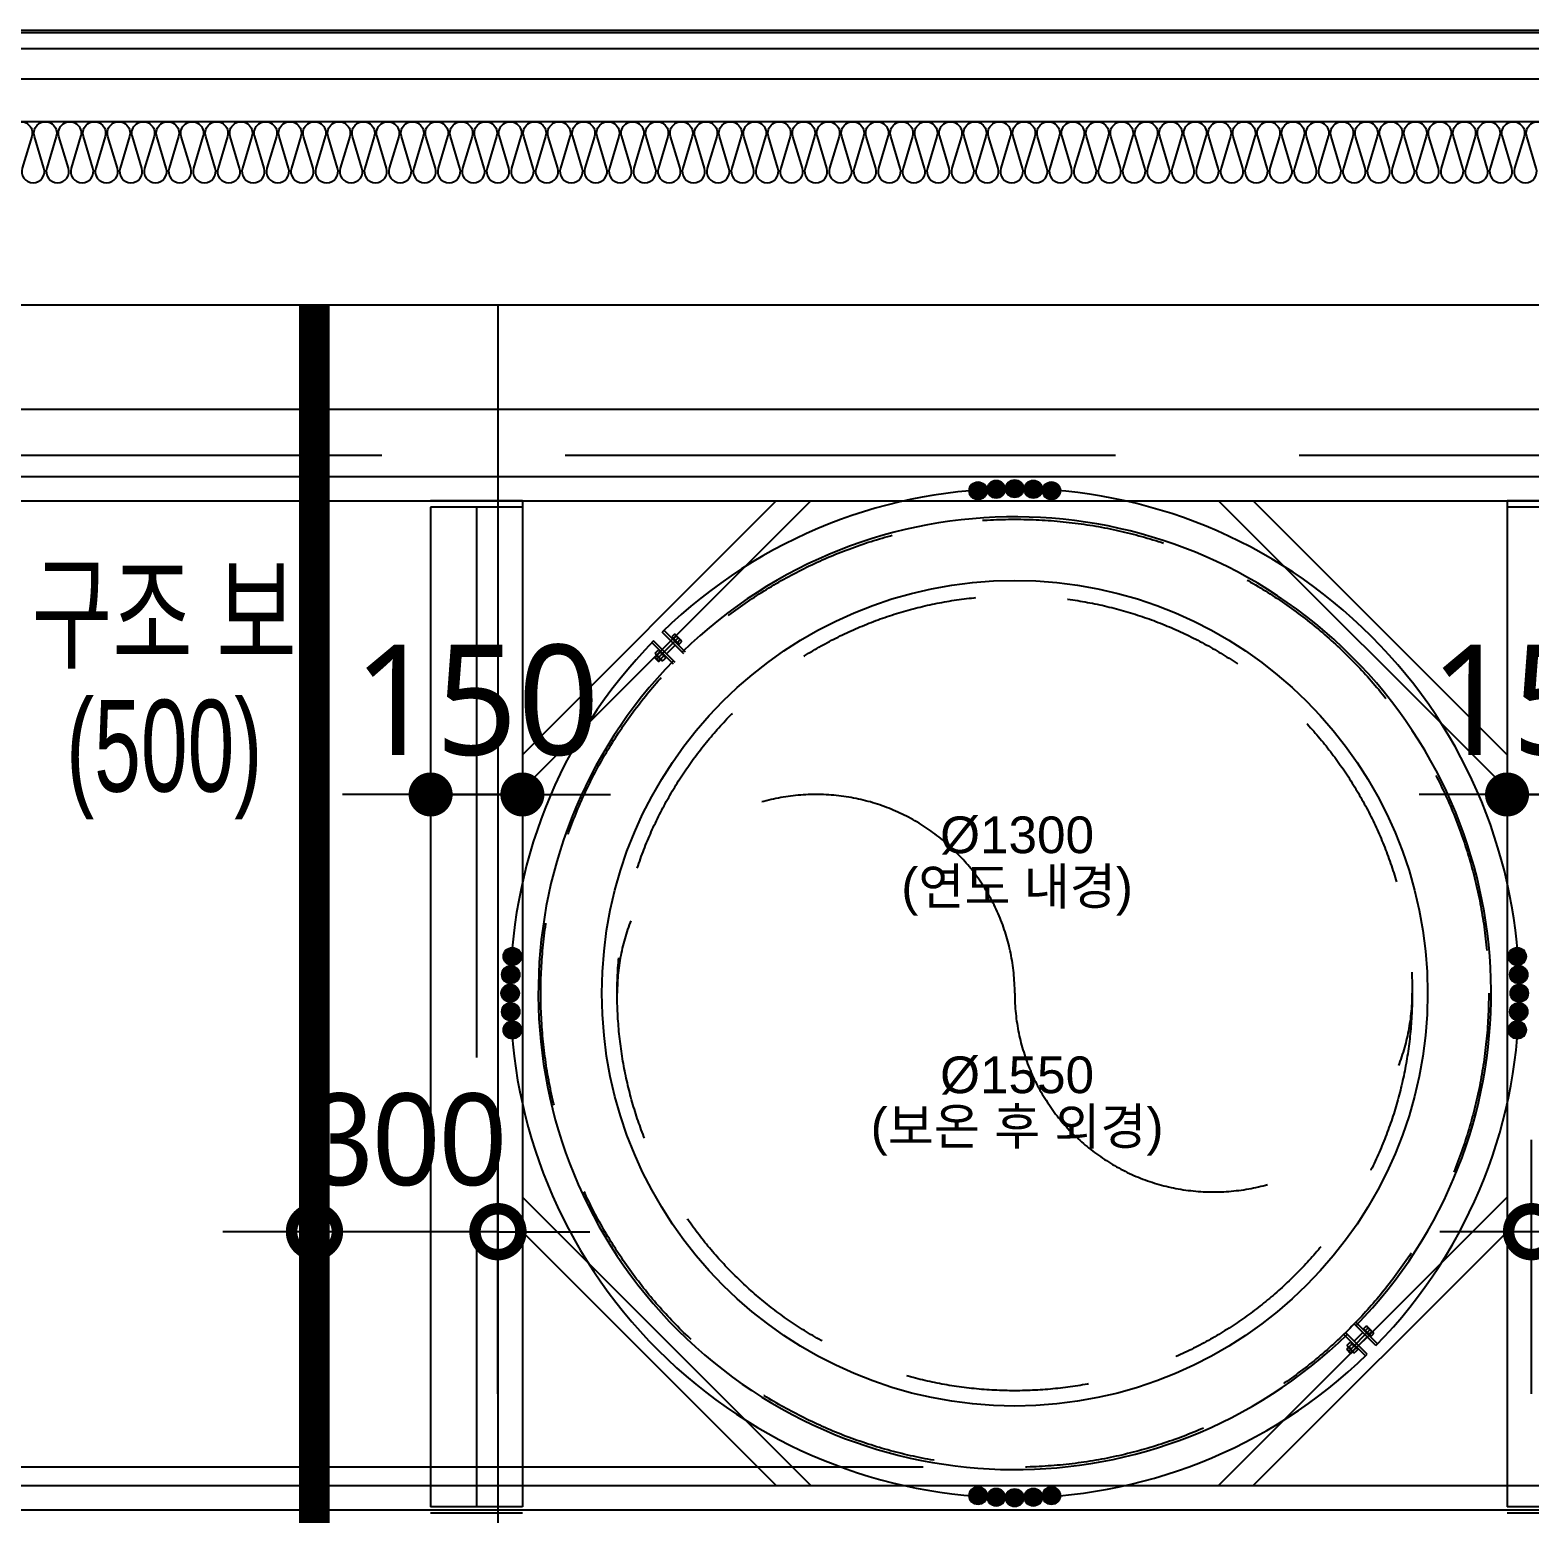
# Model space of a CAD drawing. Header units: millimetres. Extents: x -95754 to 177808, y 34455 to 149960.
# Drawn here: x 173788 to 176241, y 133030 to 135455 of the extents above; entities that cross this region are included whole.
import ezdxf
from ezdxf.enums import TextEntityAlignment as Align

# ---------------------------------------------------------------- set-up
doc = ezdxf.new("R2010")
doc.units = ezdxf.units.MM
doc.header["$LTSCALE"] = 300
for name, pattern in [('H1', [1.5, 1, -0.5]), ('PASUN2', [3, 2, -1]), ('xs-1f_plan$0$HID', [4, 3, -1])]:
    doc.linetypes.add(name, pattern=pattern)
doc.layers.get('Defpoints').update_dxf_attribs({"color": 151})
for name, color, linetype in [('A-ETC-전기', 253, 'H1'), ('A-하지철물', 55, 'Continuous'), ('ISL', 251, 'Continuous'), ('S-STEEL', 7, 'Continuous'), ('xs-1f_plan$0$8', 8, 'Continuous'), ('xs-1f_plan$0$xref', 7, 'Continuous'), ('복합판넬', 6, 'Continuous')]:
    doc.layers.add(name, color=color, linetype=linetype)
doc.layers.add('A-ETC-전기 NOPLOT', color=163, linetype='Continuous', plot=False)
doc.layers.add('A-WIN-ELE', color=8, linetype='Continuous', lineweight=9)
doc.styles.add('Arial_10_2', font='arial.ttf', dxfattribs={"height": 120})
doc.styles.add('Gtx', font='')
doc.styles.add('xs-1f_plan$0$Gdim', font='malgun.ttf')
doc.styles.get('Gtx').set_extended_font_data('Dotum')
doc.dimstyles.new('Gdim300', dxfattribs={"dimscale": 300, "dimtxt": 3, "dimasz": 6, "dimexe": 1.5, "dimexo": 2, "dimgap": 1, "dimtad": 1, "dimdec": 0, "dimzin": 0, "dimdsep": 46, "dimlunit": 6, "dimtxsty": 'Gtx', "dimblk": 'DOTSMALL', "dimblk1": 'DOTSMALL', "dimblk2": 'DOTSMALL', "dimcen": 1.5, "dimdle": 1.5, "dimclrd": 1, "dimclre": 1, "dimclrt": 256, "dimazin": 0, "dimtfac": 1, "dimtdec": 0, "dimtix": 1, "dimtmove": 2, "dimatfit": 3, "dimldrblk": 'DOTSMALL', "dimfxl": 1, "dimtolj": 1, "dimtzin": 0, "dimlwd": -1, "dimlwe": -1, "dimarcsym": 0})
doc.dimstyles.new('xs-1f_plan$0$Gdim200', dxfattribs={"dimscale": 200, "dimtxt": 3, "dimasz": 1.2, "dimexe": 2, "dimexo": 3, "dimgap": 1, "dimtad": 1, "dimdsep": 46, "dimlunit": 6, "dimtxsty": 'xs-1f_plan$0$Gdim', "dimblk1": 'xs-1f_plan$0$_CIDOT', "dimblk2": 'xs-1f_plan$0$_CIDOT', "dimsah": 1, "dimcen": 2.5, "dimdle": 2, "dimclrd": 1, "dimclre": 1, "dimclrt": 3, "dimazin": 2, "dimtfac": 1, "dimtix": 1, "dimtmove": 2, "dimatfit": 3, "dimldrblk": 'xs-1f_plan$0$_CIDOT', "dimfxl": 2, "dimtolj": 1, "dimtzin": 0, "dimarcsym": 0})

# ---------------------------------------------------------------- blocks, each defined once
blk = doc.blocks.new('_DotSmall')
at = {"color": 0, "linetype": 'ByBlock', "const_width": 0.5}
blk.add_lwpolyline([(-0.0625, 0, 1), (0.0625, 0, 1)], format="xyb", close=True, dxfattribs=at)
blk = doc.blocks.new('*D2641')
at = {"layer": 'A-ETC-전기 NOPLOT', "color": 1, "transparency": 16777216}
for p, q in [((1207609.4, -81613.9), (1207609.4, -81463.9)), ((1209533.1, -81613.9), (1207459.4, -81613.9)), ((1207609.4, -81613.9), (1207609.4, -81913.9)), ((1209533.1, -81913.9), (1207459.4, -81913.9)), ((1207609.4, -81913.9), (1207609.4, -82063.9))]:
    blk.add_line(p, q, dxfattribs=at)
at = {"layer": 'Defpoints', "color": 0, "transparency": 16777216}
for p in [(1209683.1, -81613.9), (1207609.4, -81913.9), (1209683.1, -81913.9)]:
    blk.add_point(p, dxfattribs=at)
at = {"layer": 'A-ETC-전기 NOPLOT', "color": 1, "transparency": 16777216, "xscale": 150, "yscale": 150, "zscale": 150}
for p, rotation in [((1207609.4, -81613.9), 270), ((1207609.4, -81913.9), 90)]:
    blk.add_blockref('_DotSmall', p, dxfattribs=dict(at, rotation=rotation))
at = {"layer": 'A-ETC-전기 NOPLOT', "transparency": 16777216, "insert": (1207459.3, -81763.9), "char_height": 150, "attachment_point": 5, "rotation": 90, "style": 'Gtx'}
blk.add_mtext('\\A1;300', dxfattribs=at)
blk = doc.blocks.new('*D2643')
at = {"layer": 'A-ETC-전기 NOPLOT', "color": 1, "transparency": 16777216}
for p, q in [((1210528.1, -81493.9), (1210528.1, -81078.9)), ((1211338.1, -81493.9), (1211338.1, -81078.9)), ((1211488.1, -81228.9), (1210378.1, -81228.9))]:
    blk.add_line(p, q, dxfattribs=at)
at = {"layer": 'Defpoints', "color": 0, "transparency": 16777216}
for p in [(1210528.1, -81228.9), (1210528.1, -81643.9), (1211338.1, -81643.9)]:
    blk.add_point(p, dxfattribs=at)
at = {"layer": 'A-ETC-전기 NOPLOT', "color": 1, "transparency": 16777216, "xscale": 150, "yscale": 150, "zscale": 150, "rotation": 180}
blk.add_blockref('_DotSmall', (1210528.1, -81228.9), dxfattribs=at)
at = {"layer": 'A-ETC-전기 NOPLOT', "color": 1, "transparency": 16777216, "xscale": 150, "yscale": 150, "zscale": 150}
blk.add_blockref('_DotSmall', (1211338.1, -81228.9), dxfattribs=at)
at = {"layer": 'A-ETC-전기 NOPLOT', "transparency": 16777216, "insert": (1210933.1, -81078.8), "char_height": 150, "attachment_point": 5, "style": 'Gtx'}
blk.add_mtext('\\A1;810', dxfattribs=at)
blk = doc.blocks.new('*D2644')
at = {"layer": 'A-ETC-전기 NOPLOT', "color": 1, "transparency": 16777216}
for p, q in [((1208538.1, -81493.9), (1208538.1, -81078.9)), ((1208838.1, -81493.9), (1208838.1, -81078.9)), ((1208538.1, -81228.9), (1208388.1, -81228.9)), ((1208838.1, -81228.9), (1208538.1, -81228.9)), ((1208838.1, -81228.9), (1208988.1, -81228.9))]:
    blk.add_line(p, q, dxfattribs=at)
at = {"layer": 'Defpoints', "color": 0, "transparency": 16777216}
for p in [(1208538.1, -81228.9), (1208538.1, -81643.9), (1208838.1, -81643.9)]:
    blk.add_point(p, dxfattribs=at)
at = {"layer": 'A-ETC-전기 NOPLOT', "color": 1, "transparency": 16777216, "xscale": 150, "yscale": 150, "zscale": 150}
blk.add_blockref('_DotSmall', (1208538.1, -81228.9), dxfattribs=at)
at = {"layer": 'A-ETC-전기 NOPLOT', "color": 1, "transparency": 16777216, "xscale": 150, "yscale": 150, "zscale": 150, "rotation": 180}
blk.add_blockref('_DotSmall', (1208838.1, -81228.9), dxfattribs=at)
at = {"layer": 'A-ETC-전기 NOPLOT', "transparency": 16777216, "insert": (1208688.1, -81078.8), "char_height": 150, "attachment_point": 5, "style": 'Gtx'}
blk.add_mtext('\\A1;300', dxfattribs=at)
blk = doc.blocks.new('xs-1f_plan$0$_CIDOT')
at = {"color": 0, "linetype": 'ByBlock'}
blk.add_line((2, 0), (-1, 0), dxfattribs=at)
at = {"color": 0, "linetype": 'ByBlock', "const_width": 0.5}
blk.add_lwpolyline([(-0.25, 0, 1), (0.25, 0, 1)], format="xyb", close=True, dxfattribs=at)
blk = doc.blocks.new('*D2357')
at = {"layer": 'Defpoints', "color": 155, "lineweight": -2, "transparency": 16777216}
for p, q in [((-2538.8, 297), (-2538.8, 369)), ((-2838.8, 225), (-2418.8, 225)), ((-2538.8, 75), (-2538.8, 225)), ((-2838.8, 75), (-2418.8, 75)), ((-2538.8, 3), (-2538.8, -69))]:
    blk.add_line(p, q, dxfattribs=at)
at = {"layer": 'Defpoints', "color": 0, "transparency": 16777216}
for p in [(-3018.8, 225), (-2538.8, 225), (-3018.8, 75)]:
    blk.add_point(p, dxfattribs=at)
at = {"layer": 'Defpoints', "color": 155, "lineweight": -2, "transparency": 16777216, "xscale": 71.99999999999994, "yscale": 71.99999999999994, "zscale": 71.99999999999994}
for p, rotation in [((-2538.8, 225), 270), ((-2538.8, 75), 90)]:
    blk.add_blockref('xs-1f_plan$0$_CIDOT', p, dxfattribs=dict(at, rotation=rotation))
at = {"layer": 'Defpoints', "color": 155, "transparency": 16777216, "insert": (-2692.3, 150), "char_height": 180, "attachment_point": 5, "rotation": 90, "style": 'xs-1f_plan$0$Gdim'}
blk.add_mtext('\\A1;150', dxfattribs=at)
blk = doc.blocks.new('*U2356')
at = {"layer": 'Defpoints', "ltscale": 4}
for p, q in [((-3018.848, 225), (-3018.848, 75)), ((-1363.848, 225), (-1363.848, 75))]:
    blk.add_line(p, q, dxfattribs=at)
at = {"layer": 'xs-1f_plan$0$8', "color": 4, "ltscale": 4}
for p, q in [((-3008.848, 225), (-1373.848, 225)), ((-3008.848, 75), (-1373.848, 75))]:
    blk.add_line(p, q, dxfattribs=at)
at = {"layer": 'xs-1f_plan$0$8', "ltscale": 4}
for p, q in [((-3008.848, 225), (-3008.848, 75)), ((-1373.848, 225), (-1373.848, 75))]:
    blk.add_line(p, q, dxfattribs=at)
at = {"layer": 'xs-1f_plan$0$8', "linetype": 'xs-1f_plan$0$HID'}
blk.add_line((-3008.848, 150), (-1373.848, 150), dxfattribs=at)
at = {"layer": 'Defpoints'}
dim = blk.add_linear_dim(base=(-2538.848, 225), p1=(-3018.848, 75), p2=(-3018.848, 225), angle=90, dimstyle='xs-1f_plan$0$Gdim200', override={"dimscale": 60, "dimzin": 8, "dimclrd": 155, "dimclre": 155, "dimclrt": 155}, dxfattribs=at)
dim.commit()
dim.dimension.update_dxf_attribs({"geometry": '*D2357', "text_midpoint": (-2692.334, 150)})
blk = doc.blocks.new('연도01')
at = {"layer": 'A-ETC-전기 NOPLOT', "lineweight": 5}
h = blk.add_hatch(color=256, dxfattribs=at)
edge = h.paths.add_edge_path()
edge.add_arc((1209623.027, -80017.362), 15, 270, 630)
h = blk.add_hatch(color=256, dxfattribs=at)
edge = h.paths.add_edge_path()
edge.add_arc((1209652.735, -80014.793), 15, 270, 630)
h = blk.add_hatch(color=256, dxfattribs=at)
edge = h.paths.add_edge_path()
edge.add_arc((1209683.083, -80013.916), 15, 270, 630)
h = blk.add_hatch(color=256, dxfattribs=at)
edge = h.paths.add_edge_path()
edge.add_arc((1209713.431, -80014.793), 15, -90, 270, ccw=False)
h = blk.add_hatch(color=256, dxfattribs=at)
edge = h.paths.add_edge_path()
edge.add_arc((1209743.139, -80017.362), 15, -90, 270, ccw=False)
h = blk.add_hatch(color=256, dxfattribs=at)
edge = h.paths.add_edge_path()
edge.add_arc((1208861.529, -80778.859), 15, 0, 360, ccw=False)
h = blk.add_hatch(color=256, dxfattribs=at)
edge = h.paths.add_edge_path()
edge.add_arc((1210504.637, -80778.859), 15, 180, 540)
h = blk.add_hatch(color=256, dxfattribs=at)
edge = h.paths.add_edge_path()
edge.add_arc((1208858.961, -80808.568), 15, 0, 360, ccw=False)
h = blk.add_hatch(color=256, dxfattribs=at)
edge = h.paths.add_edge_path()
edge.add_arc((1210507.205, -80808.568), 15, 180, 540)
h = blk.add_hatch(color=256, dxfattribs=at)
edge = h.paths.add_edge_path()
edge.add_arc((1208858.083, -80838.916), 15, 0, 360, ccw=False)
h = blk.add_hatch(color=256, dxfattribs=at)
edge = h.paths.add_edge_path()
edge.add_arc((1210508.083, -80838.916), 15, 180, 540)
h = blk.add_hatch(color=256, dxfattribs=at)
edge = h.paths.add_edge_path()
edge.add_arc((1208858.961, -80869.263), 15, 0, 360)
h = blk.add_hatch(color=256, dxfattribs=at)
edge = h.paths.add_edge_path()
edge.add_arc((1210507.205, -80869.263), 15, -180, 180, ccw=False)
h = blk.add_hatch(color=256, dxfattribs=at)
edge = h.paths.add_edge_path()
edge.add_arc((1208861.529, -80898.972), 15, 0, 360)
h = blk.add_hatch(color=256, dxfattribs=at)
edge = h.paths.add_edge_path()
edge.add_arc((1210504.637, -80898.972), 15, -180, 180, ccw=False)
h = blk.add_hatch(color=256, dxfattribs=at)
edge = h.paths.add_edge_path()
edge.add_arc((1209623.027, -81660.469), 15, -270, 90, ccw=False)
h = blk.add_hatch(color=256, dxfattribs=at)
edge = h.paths.add_edge_path()
edge.add_arc((1209743.139, -81660.469), 15, 90, 450)
h = blk.add_hatch(color=256, dxfattribs=at)
edge = h.paths.add_edge_path()
edge.add_arc((1209652.735, -81663.038), 15, -270, 90, ccw=False)
h = blk.add_hatch(color=256, dxfattribs=at)
edge = h.paths.add_edge_path()
edge.add_arc((1209683.083, -81663.916), 15, -270, 90, ccw=False)
h = blk.add_hatch(color=256, dxfattribs=at)
edge = h.paths.add_edge_path()
edge.add_arc((1209713.431, -81663.038), 15, 90, 450)
at = {"layer": 'A-ETC-전기'}
for radius in [775, 650]:
    blk.add_circle((1209683.083, -80838.916), radius, dxfattribs=at)
at = {"layer": 'A-ETC-전기 NOPLOT'}
for p, q in [((1208838.083, -79713.916), (1208838.083, -86113.916)), ((1205338.082, -79993.916), (1211338.083, -79993.916)), ((1205338.082, -80033.916), (1211338.083, -80033.916)), ((1208838.083, -80033.916), (1208838.083, -81643.916)), ((1208878.083, -80033.916), (1208878.083, -81643.916)), ((1208878.083, -80505.474), (1209349.641, -80033.916)), ((1208878.083, -80448.905), (1209293.073, -80033.916)), ((1210488.083, -80505.474), (1210016.525, -80033.916)), ((1210488.083, -80448.905), (1210073.093, -80033.916)), ((1210488.083, -80033.916), (1210488.083, -81643.916)), ((1209128.05, -80298.024), (1209092.649, -80262.623)), ((1209128.05, -80298.024), (1209092.649, -80262.623)), ((1209133.178, -80257.455), (1209097.777, -80292.856)), ((1209142.192, -80283.882), (1209106.791, -80248.481)), ((1209142.192, -80283.882), (1209106.791, -80248.481)), ((1209120.936, -80262.626), (1209106.794, -80276.768)), ((1209113.865, -80283.839), (1209128.007, -80269.697)), ((1209126.266, -80252.135), (1209122.244, -80256.156)), ((1209122.244, -80256.156), (1209134.477, -80268.389)), ((1209124.825, -80258.737), (1209123.764, -80259.798)), ((1209125.302, -80259.214), (1209129.324, -80255.193)), ((1209128.369, -80253.089), (1209137.544, -80262.264)), ((1209130.835, -80266.869), (1209131.896, -80265.808)), ((1209131.419, -80265.331), (1209135.44, -80261.309)), ((1209134.477, -80268.389), (1209138.499, -80264.368)), ((1209097.248, -80286.314), (1209094.595, -80288.967)), ((1209097.955, -80287.021), (1209094.595, -80290.381)), ((1209094.595, -80288.967), (1209094.595, -80290.381)), ((1209094.595, -80288.967), (1209101.666, -80296.038)), ((1209094.595, -80290.381), (1209100.252, -80296.038)), ((1209095.374, -80283.026), (1209100.324, -80278.077)), ((1209096.196, -80285.263), (1209105.371, -80294.437)), ((1209098.432, -80286.085), (1209103.382, -80281.135)), ((1209103.612, -80292.678), (1209100.252, -80296.038)), ((1209100.252, -80296.038), (1209101.666, -80296.038)), ((1209100.324, -80278.077), (1209112.557, -80290.309)), ((1209101.666, -80296.038), (1209104.319, -80293.385)), ((1209103.965, -80279.597), (1209102.905, -80280.657)), ((1209104.549, -80292.201), (1209109.498, -80287.251)), ((1209112.557, -80290.309), (1209107.607, -80295.259)), ((1209109.976, -80287.729), (1209111.036, -80286.668)), ((1208878.083, -81172.357), (1209349.641, -81643.916)), ((1210488.083, -81172.357), (1210016.525, -81643.916)), ((1208878.083, -81228.926), (1209293.073, -81643.916)), ((1210488.083, -81228.926), (1210073.093, -81643.916)), ((1210259.375, -81429.35), (1210223.974, -81393.949)), ((1210264.503, -81388.78), (1210229.102, -81424.182)), ((1210273.517, -81415.208), (1210238.116, -81379.807)), ((1210252.261, -81393.951), (1210238.119, -81408.094)), ((1210245.19, -81415.165), (1210259.332, -81401.023)), ((1210257.591, -81383.46), (1210253.569, -81387.481)), ((1210253.569, -81387.481), (1210265.802, -81399.714)), ((1210256.15, -81390.062), (1210255.09, -81391.123)), ((1210256.627, -81390.54), (1210260.649, -81386.518)), ((1210259.695, -81384.414), (1210268.869, -81393.589)), ((1210262.161, -81398.194), (1210263.221, -81397.133)), ((1210262.744, -81396.656), (1210266.766, -81392.635)), ((1210265.802, -81399.714), (1210269.824, -81395.693)), ((1210228.573, -81417.64), (1210225.92, -81420.292)), ((1210229.28, -81418.347), (1210225.92, -81421.707)), ((1210225.92, -81420.292), (1210225.92, -81421.707)), ((1210225.92, -81420.292), (1210232.991, -81427.364)), ((1210225.92, -81421.707), (1210231.577, -81427.364)), ((1210226.699, -81414.352), (1210231.649, -81409.402)), ((1210227.521, -81416.588), (1210236.696, -81425.762)), ((1210229.757, -81417.41), (1210234.707, -81412.46)), ((1210234.937, -81424.004), (1210231.577, -81427.364)), ((1210231.649, -81409.402), (1210243.882, -81421.635)), ((1210232.991, -81427.364), (1210235.644, -81424.711)), ((1210235.291, -81410.922), (1210234.23, -81411.983)), ((1210235.874, -81423.526), (1210240.824, -81418.576)), ((1210243.882, -81421.635), (1210238.932, -81426.584)), ((1210241.301, -81419.054), (1210242.362, -81417.993)), ((1210231.577, -81427.364), (1210232.991, -81427.364)), ((1205338.082, -81643.916), (1211338.083, -81643.916)), ((1205338.082, -81683.916), (1211338.083, -81683.916))]:
    blk.add_line(p, q, dxfattribs=at)
at = {"layer": 'A-ETC-전기 NOPLOT', "linetype": 'ByBlock'}
for p, q in [((1209144.977, -80281.011), (1209109.622, -80245.656)), ((1209125.178, -80300.81), (1209089.823, -80265.455)), ((1209128.007, -80297.982), (1209092.59, -80262.565)), ((1209142.149, -80283.839), (1209106.794, -80248.484)), ((1210256.504, -81432.135), (1210221.148, -81396.78)), ((1210259.332, -81429.307), (1210223.915, -81393.89)), ((1210273.474, -81415.165), (1210238.119, -81379.809)), ((1210276.303, -81412.336), (1210240.947, -81376.981))]:
    blk.add_line(p, q, dxfattribs=at)
at = {"layer": 'A-ETC-전기 NOPLOT', "const_width": 50, "elevation": 0, "flags": 128}
blk.add_lwpolyline([(1208538.083, -79713.916), (1208538.083, -86113.916)], dxfattribs=at)
at = {"layer": 'A-ETC-전기 NOPLOT', "elevation": 0}
blk.add_lwpolyline([(1205338.083, -79713.916), (1205338.083, -86113.916), (1211338.083, -86113.916), (1211338.083, -79713.916)], close=True, dxfattribs=at)
at = {"layer": 'A-ETC-전기 NOPLOT', "lineweight": 5}
for centre in [(1209623.027, -80017.362), (1209652.735, -80014.793), (1209683.083, -80013.916), (1209713.431, -80014.793), (1209743.139, -80017.362), (1208861.529, -80778.859), (1210504.637, -80778.859), (1208858.961, -80808.568), (1210507.205, -80808.568), (1208858.083, -80838.916), (1210508.083, -80838.916), (1208858.961, -80869.263), (1210507.205, -80869.263), (1208861.529, -80898.972), (1210504.637, -80898.972), (1209623.027, -81660.469), (1209743.139, -81660.469), (1209652.735, -81663.038), (1209683.083, -81663.916), (1209713.431, -81663.038)]:
    blk.add_circle(centre, 15, dxfattribs=at)
at = {"layer": 'A-ETC-전기 NOPLOT'}
blk.add_circle((1209683.083, -80838.916), 675, dxfattribs=at)
for centre, radius, start, end in [((1209683.083, -80838.916), 825, 315.694511, 134.305489), ((1209683.083, -80838.916), 779, 315.735524, 134.264476), ((1209683.083, -80838.916), 825, 135.694511, 314.305489), ((1209126.047, -80255.411), 3.284, 3.815337, 86.184663), ((1209124.53, -80266.103), 11.917, 23.720699, 66.279301), ((1209135.222, -80264.586), 3.284, 3.815337, 86.184663), ((1209683.083, -80838.916), 779, 135.735524, 314.264476), ((1209098.203, -80283.256), 2.838, 175.365738, 274.634262), ((1209107.75, -80282.883), 9.853, 198.962395, 251.037605), ((1209107.378, -80292.43), 2.838, 175.365738, 274.634262), ((1210257.372, -81386.737), 3.284, 3.815337, 86.184663), ((1210255.855, -81397.429), 11.917, 23.720699, 66.279301), ((1210266.547, -81395.911), 3.284, 3.815337, 86.184663), ((1210229.528, -81414.581), 2.838, 175.365738, 274.634262), ((1210239.076, -81414.208), 9.853, 198.962395, 251.037605), ((1210238.703, -81423.756), 2.838, 175.365738, 274.634262)]:
    blk.add_arc(centre, radius, start, end, dxfattribs=at)
at = {"layer": 'A-ETC-전기 NOPLOT', "linetype": 'PASUN2'}
for centre, start, end in [((1209358.083, -80838.916), 0, 180), ((1210008.083, -80838.916), 180, 0)]:
    blk.add_arc(centre, 325, start, end, dxfattribs=at)
at = {"layer": 'S-STEEL', "ltscale": 4}
for p, q in [((1205348.082, -79883.916), (1211028.083, -79883.916)), ((1205348.082, -80033.916), (1211028.083, -80033.916))]:
    blk.add_line(p, q, dxfattribs=at)
at = {"layer": 'S-STEEL', "color": 253, "linetype": 'xs-1f_plan$0$HID'}
blk.add_line((1205348.082, -79958.916), (1211028.083, -79958.916), dxfattribs=at)
at = {"layer": 'xs-1f_plan$0$xref', "rotation": 270}
for p in [(1208653.083, -83052.764), (1210413.083, -83052.764)]:
    blk.add_blockref('*U2356', p, dxfattribs=at)
at = {"layer": 'A-ETC-전기 NOPLOT', "style": 'Gtx', "width": 0.7}
for s, p in [('구조 보', (1208292.489, -80292.047)), ('(500)', (1208292.489, -80509.218))]:
    blk.add_text(s, height=150, dxfattribs=at).set_placement(p, align=Align.CENTER)
at = {"layer": 'A-ETC-전기 NOPLOT', "char_height": 60, "attachment_point": 5, "style": 'Arial_10_2'}
for s, insert in [('\\A1;%%c1300', (1209686.94, -80581.057)), ('\\A1;({\\f굴림|c129|p50;연도 내경})', (1209686.94, -80673.09)), ('\\A1;%%c1550', (1209686.94, -80973.5)), ('\\A1;({\\fGulim|c129|p50;보온} {\\fGulim|c129|p50;후} {\\fGulim|c129|p50;외경})', (1209686.94, -81065.533))]:
    blk.add_mtext(s, dxfattribs=dict(at, insert=insert))
at = {"layer": 'A-ETC-전기 NOPLOT'}
for base, p1, p2, picture, middle in [((1208538.083, -81228.895), (1208838.083, -81643.916), (1208538.083, -81643.916), '*D2644', (1208688.083, -81078.794)), ((1210528.083, -81228.895), (1211338.083, -81643.916), (1210528.083, -81643.916), '*D2643', (1210933.083, -81078.794))]:
    dim = blk.add_linear_dim(base=base, p1=p1, p2=p2, dimstyle='Gdim300', override={"dimtxt": 0.5, "dimasz": 0.5, "dimexe": 0.5, "dimexo": 0.5, "dimgap": 0.25, "dimdle": 0.5}, dxfattribs=at)
    dim.commit()
    dim.dimension.update_dxf_attribs({"geometry": picture, "text_midpoint": middle})
dim = blk.add_linear_dim(base=(1207609.429, -81913.916), p1=(1209683.083, -81613.916), p2=(1209683.083, -81913.916), angle=90, dimstyle='Gdim300', override={"dimtxt": 0.5, "dimasz": 0.5, "dimexe": 0.5, "dimexo": 0.5, "dimgap": 0.25, "dimdle": 0.5}, dxfattribs=at)
dim.commit()
dim.dimension.update_dxf_attribs({"geometry": '*D2641', "text_midpoint": (1207459.327, -81763.916)})

msp = doc.modelspace()

# ---------------------------------------------------------------- linework, layer by layer
at = {"layer": 'A-ETC-전기 NOPLOT', "elevation": 0}
msp.add_lwpolyline([(171053.6, 135005), (171053.6, 128605), (177053.6, 128605), (177053.6, 135005)], close=True, dxfattribs=at)
at = {"layer": 'A-WIN-ELE', "elevation": 0}
msp.add_lwpolyline([(177038.6, 135455), (170503.6, 135455), (170503.6, 107520)], dxfattribs=at)
at = {"layer": 'A-하지철물'}
for points in [[(170753.6, 132650), (170533.6, 132650), (170533.6, 135425), (177053.6, 135425)], [(170753.6, 132700), (170583.6, 132700), (170583.6, 135375), (177053.6, 135375)]]:
    msp.add_lwpolyline(points, dxfattribs=at)
at = {"layer": 'ISL'}
msp.add_line((177053.6, 135305), (170653.6, 135305), dxfattribs=at)
at = {"layer": 'ISL', "elevation": 0}
msp.add_lwpolyline([(173755.9, 135280.8, -1.372593), (173791.3, 135280.8), (173775.9, 135229.3, 0.509267), (173793.6, 135205, 0.509267), (173811.3, 135229.3), (173795.9, 135280.8, -1.372593), (173831.3, 135280.8), (173815.9, 135229.3, 0.509267), (173833.6, 135205, 0.509267), (173851.3, 135229.3), (173835.9, 135280.8, -1.372593), (173871.3, 135280.8), (173855.9, 135229.3, 0.509267), (173873.6, 135205, 0.509267), (173891.3, 135229.3), (173875.9, 135280.8, -1.372593), (173911.3, 135280.8), (173895.9, 135229.3, 0.509267), (173913.6, 135205, 0.509267), (173931.3, 135229.3), (173915.9, 135280.8, -1.372593), (173951.3, 135280.8), (173935.9, 135229.3, 0.509267), (173953.6, 135205, 0.509267), (173971.3, 135229.3), (173955.9, 135280.8, -1.372593), (173991.3, 135280.8), (173975.9, 135229.3, 0.509267), (173993.6, 135205, 0.509267), (174011.3, 135229.3), (173995.9, 135280.8, -1.372593), (174031.3, 135280.8), (174015.9, 135229.3, 0.509267), (174033.6, 135205, 0.509267), (174051.3, 135229.3), (174035.9, 135280.8, -1.372593), (174071.3, 135280.8), (174055.9, 135229.3, 0.509267), (174073.6, 135205, 0.509267), (174091.3, 135229.3), (174075.9, 135280.8, -1.372593), (174111.3, 135280.8), (174095.9, 135229.3, 0.509267), (174113.6, 135205, 0.509267), (174131.3, 135229.3), (174115.9, 135280.8, -1.372593), (174151.3, 135280.8), (174135.9, 135229.3, 0.509267), (174153.6, 135205, 0.509267), (174171.3, 135229.3), (174155.9, 135280.8, -1.372593), (174191.3, 135280.8), (174175.9, 135229.3, 0.509267), (174193.6, 135205, 0.509267), (174211.3, 135229.3), (174195.9, 135280.8, -1.372593), (174231.3, 135280.8), (174215.9, 135229.3, 0.509267), (174233.6, 135205, 0.509267), (174251.3, 135229.3), (174235.9, 135280.8, -1.372593), (174271.3, 135280.8), (174255.9, 135229.3, 0.509267), (174273.6, 135205, 0.509267), (174291.3, 135229.3), (174275.9, 135280.8, -1.372593), (174311.3, 135280.8), (174295.9, 135229.3, 0.509267), (174313.6, 135205, 0.509267), (174331.3, 135229.3), (174315.9, 135280.8, -1.372593), (174351.3, 135280.8), (174335.9, 135229.3, 0.509267), (174353.6, 135205, 0.509267), (174371.3, 135229.3), (174355.9, 135280.8, -1.372593), (174391.3, 135280.8), (174375.9, 135229.3, 0.509267), (174393.6, 135205, 0.509267), (174411.3, 135229.3), (174395.9, 135280.8, -1.372593), (174431.3, 135280.8), (174415.9, 135229.3, 0.509267), (174433.6, 135205, 0.509267), (174451.3, 135229.3), (174435.9, 135280.8, -1.372593), (174471.3, 135280.8), (174455.9, 135229.3, 0.509267), (174473.6, 135205, 0.509267), (174491.3, 135229.3), (174475.9, 135280.8, -1.372593), (174511.3, 135280.8), (174495.9, 135229.3, 0.509267), (174513.6, 135205, 0.509267), (174531.3, 135229.3), (174515.9, 135280.8, -1.372593), (174551.3, 135280.8), (174535.9, 135229.3, 0.509267), (174553.6, 135205, 0.509267), (174571.3, 135229.3), (174555.9, 135280.8, -1.372593), (174591.3, 135280.8), (174575.9, 135229.3, 0.509267), (174593.6, 135205, 0.509267), (174611.3, 135229.3), (174595.9, 135280.8, -1.372593), (174631.3, 135280.8), (174615.9, 135229.3, 0.509267), (174633.6, 135205, 0.509267), (174651.3, 135229.3), (174635.9, 135280.8, -1.372593), (174671.3, 135280.8), (174655.9, 135229.3, 0.509267), (174673.6, 135205, 0.509267), (174691.3, 135229.3), (174675.9, 135280.8, -1.372593), (174711.3, 135280.8), (174695.9, 135229.3, 0.509267), (174713.6, 135205, 0.509267), (174731.3, 135229.3), (174715.9, 135280.8, -1.372593), (174751.3, 135280.8), (174735.9, 135229.3, 0.509267), (174753.6, 135205, 0.509267), (174771.3, 135229.3), (174755.9, 135280.8, -1.372593), (174791.3, 135280.8), (174775.9, 135229.3, 0.509267), (174793.6, 135205, 0.509267), (174811.3, 135229.3), (174795.9, 135280.8, -1.372593), (174831.3, 135280.8), (174815.9, 135229.3, 0.509267), (174833.6, 135205, 0.509267), (174851.3, 135229.3), (174835.9, 135280.8, -1.372593), (174871.3, 135280.8), (174855.9, 135229.3, 0.509267), (174873.6, 135205, 0.509267), (174891.3, 135229.3), (174875.9, 135280.8, -1.372593), (174911.3, 135280.8), (174895.9, 135229.3, 0.509267), (174913.6, 135205, 0.509267), (174931.3, 135229.3), (174915.9, 135280.8, -1.372593), (174951.3, 135280.8), (174935.9, 135229.3, 0.509267), (174953.6, 135205, 0.509267), (174971.3, 135229.3), (174955.9, 135280.8, -1.372593), (174991.3, 135280.8), (174975.9, 135229.3, 0.509267), (174993.6, 135205, 0.509267), (175011.3, 135229.3), (174995.9, 135280.8, -1.372593), (175031.3, 135280.8), (175015.9, 135229.3, 0.509267), (175033.6, 135205, 0.509267), (175051.3, 135229.3), (175035.9, 135280.8, -1.372593), (175071.3, 135280.8), (175055.9, 135229.3, 0.509267), (175073.6, 135205, 0.509267), (175091.3, 135229.3), (175075.9, 135280.8, -1.372593), (175111.3, 135280.8), (175095.9, 135229.3, 0.509267), (175113.6, 135205, 0.509267), (175131.3, 135229.3), (175115.9, 135280.8, -1.372593), (175151.3, 135280.8), (175135.9, 135229.3, 0.509267), (175153.6, 135205, 0.509267), (175171.3, 135229.3), (175155.9, 135280.8, -1.372593), (175191.3, 135280.8), (175175.9, 135229.3, 0.509267), (175193.6, 135205, 0.509267), (175211.3, 135229.3), (175195.9, 135280.8, -1.372593), (175231.3, 135280.8), (175215.9, 135229.3, 0.509267), (175233.6, 135205, 0.509267), (175251.3, 135229.3), (175235.9, 135280.8, -1.372593), (175271.3, 135280.8), (175255.9, 135229.3, 0.509267), (175273.6, 135205, 0.509267), (175291.3, 135229.3), (175275.9, 135280.8, -1.372593), (175311.3, 135280.8), (175295.9, 135229.3, 0.509267), (175313.6, 135205, 0.509267), (175331.3, 135229.3), (175315.9, 135280.8, -1.372593), (175351.3, 135280.8), (175335.9, 135229.3, 0.509267), (175353.6, 135205, 0.509267), (175371.3, 135229.3), (175355.9, 135280.8, -1.372593), (175391.3, 135280.8), (175375.9, 135229.3, 0.509267), (175393.6, 135205, 0.509267), (175411.3, 135229.3), (175395.9, 135280.8, -1.372593), (175431.3, 135280.8), (175415.9, 135229.3, 0.509267), (175433.6, 135205, 0.509267), (175451.3, 135229.3), (175435.9, 135280.8, -1.372593), (175471.3, 135280.8), (175455.9, 135229.3, 0.509267), (175473.6, 135205, 0.509267), (175491.3, 135229.3), (175475.9, 135280.8, -1.372593), (175511.3, 135280.8), (175495.9, 135229.3, 0.509267), (175513.6, 135205, 0.509267), (175531.3, 135229.3), (175515.9, 135280.8, -1.372593), (175551.3, 135280.8), (175535.9, 135229.3, 0.509267), (175553.6, 135205, 0.509267), (175571.3, 135229.3), (175555.9, 135280.8, -1.372593), (175591.3, 135280.8), (175575.9, 135229.3, 0.509267), (175593.6, 135205, 0.509267), (175611.3, 135229.3), (175595.9, 135280.8, -1.372593), (175631.3, 135280.8), (175615.9, 135229.3, 0.509267), (175633.6, 135205, 0.509267), (175651.3, 135229.3), (175635.9, 135280.8, -1.372593), (175671.3, 135280.8), (175655.9, 135229.3, 0.509267), (175673.6, 135205, 0.509267), (175691.3, 135229.3), (175675.9, 135280.8, -1.372593), (175711.3, 135280.8), (175695.9, 135229.3, 0.509267), (175713.6, 135205, 0.509267), (175731.3, 135229.3), (175715.9, 135280.8, -1.372593), (175751.3, 135280.8), (175735.9, 135229.3, 0.509267), (175753.6, 135205, 0.509267), (175771.3, 135229.3), (175755.9, 135280.8, -1.372593), (175791.3, 135280.8), (175775.9, 135229.3, 0.509267), (175793.6, 135205, 0.509267), (175811.3, 135229.3), (175795.9, 135280.8, -1.372593), (175831.3, 135280.8), (175815.9, 135229.3, 0.509267), (175833.6, 135205, 0.509267), (175851.3, 135229.3), (175835.9, 135280.8, -1.372593), (175871.3, 135280.8), (175855.9, 135229.3, 0.509267), (175873.6, 135205, 0.509267), (175891.3, 135229.3), (175875.9, 135280.8, -1.372593), (175911.3, 135280.8), (175895.9, 135229.3, 0.509267), (175913.6, 135205, 0.509267), (175931.3, 135229.3), (175915.9, 135280.8, -1.372593), (175951.3, 135280.8), (175935.9, 135229.3, 0.509267), (175953.6, 135205, 0.509267), (175971.3, 135229.3), (175955.9, 135280.8, -1.372593), (175991.3, 135280.8), (175975.9, 135229.3, 0.509267), (175993.6, 135205, 0.509267), (176011.3, 135229.3), (175995.9, 135280.8, -1.372593), (176031.3, 135280.8), (176015.9, 135229.3, 0.509267), (176033.6, 135205, 0.509267), (176051.3, 135229.3), (176035.9, 135280.8, -1.372593), (176071.3, 135280.8), (176055.9, 135229.3, 0.509267), (176073.6, 135205, 0.509267), (176091.3, 135229.3), (176075.9, 135280.8, -1.372593), (176111.3, 135280.8), (176095.9, 135229.3, 0.509267), (176113.6, 135205, 0.509267), (176131.3, 135229.3), (176115.9, 135280.8, -1.372593), (176151.3, 135280.8), (176135.9, 135229.3, 0.509267), (176153.6, 135205, 0.509267), (176171.3, 135229.3), (176155.9, 135280.8, -1.372593), (176191.3, 135280.8), (176175.9, 135229.3, 0.509267), (176193.6, 135205, 0.509267), (176211.3, 135229.3), (176195.9, 135280.8, -1.372593), (176231.3, 135280.8), (176215.9, 135229.3, 0.509267), (176233.6, 135205, 0.509267), (176251.3, 135229.3), (176235.9, 135280.8, -1.372593), (176271.3, 135280.8)], format="xyb", dxfattribs=at)
at = {"layer": '복합판넬', "elevation": 0}
msp.add_lwpolyline([(170738.6, 132620), (170503.6, 132620), (170503.6, 135455), (177038.6, 135455)], dxfattribs=at)
at = {"layer": '복합판넬'}
msp.add_lwpolyline([(170734.6, 132624), (170507.6, 132624), (170507.6, 135451), (177034.6, 135451)], dxfattribs=at)

# ---------------------------------------------------------------- block references
msp.add_blockref('연도01', (-1034284.5, 214718.9))

doc.saveas('drawing.dxf')
